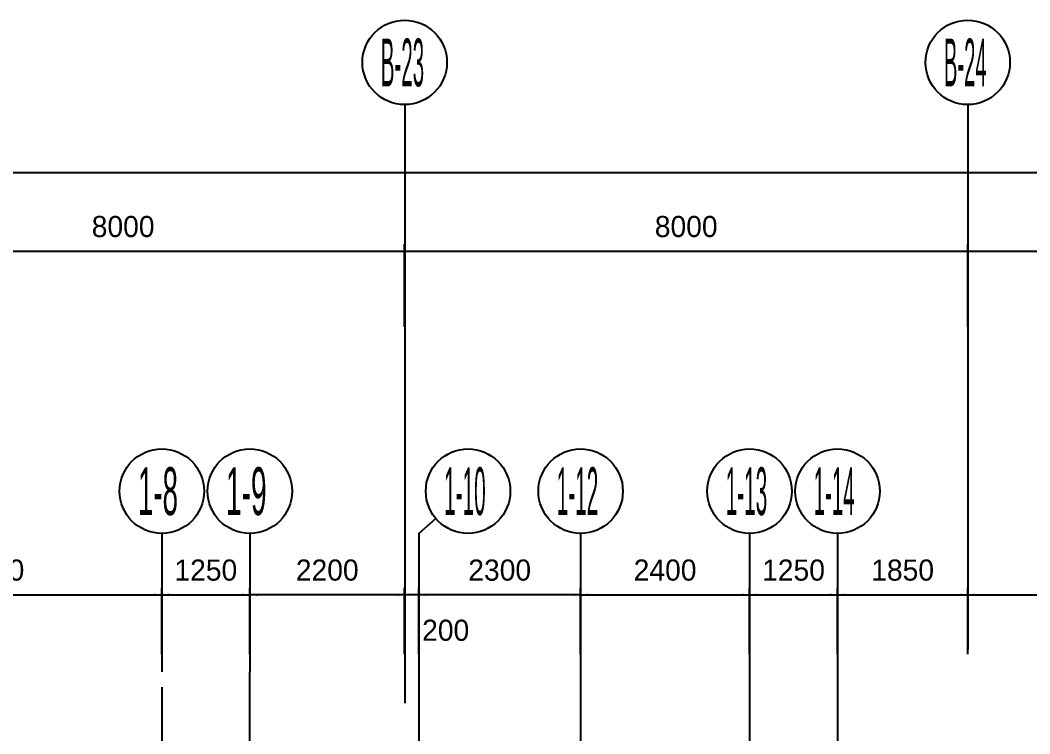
# Model space of a CAD drawing. Extents: x 19107 to 699106, y -67310 to 245688.
# Drawn here: x 621296 to 635640, y 233378 to 243519 of the extents above; entities that cross this region are included whole.
import ezdxf

# ---------------------------------------------------------------- set-up
doc = ezdxf.new("R2010")
doc.units = 0
doc.header["$LTSCALE"] = 100
doc.header["$MEASUREMENT"] = 0
doc.layers.add('DOTE', color=253, linetype='Continuous')
doc.layers.add('L-AXIS', color=3, linetype='Continuous')
doc.styles.add('hztxt', font='hztxt')
doc.dimstyles.get("Standard").update_dxf_attribs({"dimtxt": 300, "dimasz": 100, "dimexe": 100, "dimexo": 250, "dimgap": 100, "dimtad": 0, "dimtoh": 1, "dimdec": 0, "dimdsep": 46, "dimcen": 0.09, "dimclrt": 7, "dimadec": 0, "dimazin": 0, "dimtfac": 1, "dimtdec": 4, "dimtofl": 0, "dimtmove": 0, "dimatfit": 3, "dimfxl": 1, "dimtolj": 1, "dimtzin": 0, "dimarcsym": 0})

# ---------------------------------------------------------------- blocks, each defined once
blk = doc.blocks.new('*D493')
at = {"layer": 'L-AXIS', "color": 0, "linetype": 'ByBlock', "lineweight": -2}
for p, q in [((494858, 239398), (494858, 241456)), ((656958, 239398), (656958, 241456)), ((494858, 241356), (656958, 241356))]:
    blk.add_line(p, q, dxfattribs=at)
for points in [[(494858, 241356), (494958, 241372), (494958, 241339)], [(656958, 241356), (656858, 241339), (656858, 241372)]]:
    blk.add_solid(points, dxfattribs=at)
at = {"layer": 'L-AXIS', "color": 7, "linetype": 'Continuous', "lineweight": -2, "insert": (548151, 241706), "char_height": 300, "width": 1106.67, "attachment_point": 5, "style": 'hztxt'}
blk.add_mtext('162100', dxfattribs=at)
blk = doc.blocks.new('*D4650')
at = {"layer": 'L-AXIS', "color": 0, "linetype": 'ByBlock', "lineweight": -2}
for p, q in [((632908, 234511), (632908, 235453)), ((634758, 234511), (634758, 235453)), ((632908, 235353), (634758, 235353))]:
    blk.add_line(p, q, dxfattribs=at)
for points in [[(632908, 235353), (633008, 235370), (633008, 235337)], [(634758, 235353), (634658, 235337), (634658, 235370)]]:
    blk.add_solid(points, dxfattribs=at)
at = {"layer": 'L-AXIS', "color": 7, "linetype": 'Continuous', "lineweight": -2, "insert": (633833, 235703), "char_height": 300, "width": 690, "attachment_point": 5, "style": 'hztxt'}
blk.add_mtext('1850', dxfattribs=at)
blk = doc.blocks.new('*D4265')
at = {"layer": 'L-AXIS', "color": 0, "linetype": 'ByBlock', "lineweight": -2}
for p, q in [((626758, 239163), (626758, 240335)), ((634758, 239163), (634758, 240335)), ((626758, 240235), (634758, 240235))]:
    blk.add_line(p, q, dxfattribs=at)
for points in [[(626758, 240235), (626858, 240251), (626858, 240218)], [(634758, 240235), (634658, 240218), (634658, 240251)]]:
    blk.add_solid(points, dxfattribs=at)
at = {"layer": 'L-AXIS', "color": 7, "linetype": 'Continuous', "lineweight": -2, "insert": (630758, 240585), "char_height": 300, "width": 780, "attachment_point": 5, "style": 'hztxt'}
blk.add_mtext('8000', dxfattribs=at)
blk = doc.blocks.new('_AXISO')
blk.add_circle((0, 0), 0.5)
blk = doc.blocks.new('*D2834')
at = {"layer": 'L-AXIS', "color": 0, "linetype": 'ByBlock', "lineweight": -2}
for p, q in [((624558, 234511), (624558, 235453)), ((626758, 234511), (626758, 235453)), ((626758, 235353), (624558, 235353))]:
    blk.add_line(p, q, dxfattribs=at)
for points in [[(624558, 235353), (624658, 235370), (624658, 235337)], [(626758, 235353), (626658, 235337), (626658, 235370)]]:
    blk.add_solid(points, dxfattribs=at)
at = {"layer": 'L-AXIS', "color": 7, "linetype": 'Continuous', "lineweight": -2, "insert": (625658, 235703), "char_height": 300, "width": 780, "attachment_point": 5, "style": 'hztxt'}
blk.add_mtext('2200', dxfattribs=at)
blk = doc.blocks.new('*D3774')
at = {"layer": 'L-AXIS', "color": 0, "linetype": 'ByBlock', "lineweight": -2}
for p, q in [((618508, 234511), (618508, 235453)), ((623308, 234511), (623308, 235453)), ((618508, 235353), (623308, 235353))]:
    blk.add_line(p, q, dxfattribs=at)
for points in [[(618508, 235353), (618608, 235370), (618608, 235337)], [(623308, 235353), (623208, 235337), (623208, 235370)]]:
    blk.add_solid(points, dxfattribs=at)
at = {"layer": 'L-AXIS', "color": 7, "linetype": 'Continuous', "lineweight": -2, "insert": (620908, 235703), "char_height": 300, "width": 790, "attachment_point": 5, "style": 'hztxt'}
blk.add_mtext('4800', dxfattribs=at)
blk = doc.blocks.new('*D3392')
at = {"layer": 'L-AXIS', "color": 0, "linetype": 'ByBlock', "lineweight": -2}
for p, q in [((623308, 234511), (623308, 235453)), ((624558, 234511), (624558, 235453)), ((623308, 235353), (624558, 235353))]:
    blk.add_line(p, q, dxfattribs=at)
for points in [[(623308, 235353), (623408, 235370), (623408, 235337)], [(624558, 235353), (624458, 235337), (624458, 235370)]]:
    blk.add_solid(points, dxfattribs=at)
at = {"layer": 'L-AXIS', "color": 7, "linetype": 'Continuous', "lineweight": -2, "insert": (623933, 235703), "char_height": 300, "width": 690, "attachment_point": 5, "style": 'hztxt'}
blk.add_mtext('1250', dxfattribs=at)
blk = doc.blocks.new('*D1703')
at = {"layer": 'L-AXIS', "color": 0, "linetype": 'ByBlock', "lineweight": -2}
for p, q in [((629258, 234511), (629258, 235453)), ((631658, 234511), (631658, 235453)), ((629258, 235353), (631658, 235353))]:
    blk.add_line(p, q, dxfattribs=at)
for points in [[(629258, 235353), (629358, 235370), (629358, 235337)], [(631658, 235353), (631558, 235337), (631558, 235370)]]:
    blk.add_solid(points, dxfattribs=at)
at = {"layer": 'L-AXIS', "color": 7, "linetype": 'Continuous', "lineweight": -2, "insert": (630458, 235703), "char_height": 300, "width": 785, "attachment_point": 5, "style": 'hztxt'}
blk.add_mtext('2400', dxfattribs=at)
blk = doc.blocks.new('*D1328')
at = {"layer": 'L-AXIS', "color": 0, "linetype": 'ByBlock', "lineweight": -2}
for p, q in [((626958, 234511), (626958, 235453)), ((629258, 234511), (629258, 235453)), ((629258, 235353), (626958, 235353))]:
    blk.add_line(p, q, dxfattribs=at)
for points in [[(626958, 235353), (627058, 235370), (627058, 235337)], [(629258, 235353), (629158, 235337), (629158, 235370)]]:
    blk.add_solid(points, dxfattribs=at)
at = {"layer": 'L-AXIS', "color": 7, "linetype": 'Continuous', "lineweight": -2, "insert": (628108, 235703), "char_height": 300, "width": 780, "attachment_point": 5, "style": 'hztxt'}
blk.add_mtext('2300', dxfattribs=at)
blk = doc.blocks.new('*D2283')
at = {"layer": 'L-AXIS', "color": 0, "linetype": 'ByBlock', "lineweight": -2}
for p, q in [((626758, 234511), (626758, 235453)), ((626958, 234511), (626958, 235453)), ((627158, 235353), (626558, 235353))]:
    blk.add_line(p, q, dxfattribs=at)
for points in [[(626758, 235353), (626658, 235337), (626658, 235370)], [(626958, 235353), (627058, 235370), (627058, 235337)]]:
    blk.add_solid(points, dxfattribs=at)
at = {"layer": 'L-AXIS', "color": 7, "linetype": 'Continuous', "lineweight": -2, "insert": (627341, 234848), "char_height": 300, "width": 566.67, "attachment_point": 5, "style": 'hztxt'}
blk.add_mtext('200', dxfattribs=at)
blk = doc.blocks.new('*D1910')
at = {"layer": 'L-AXIS', "color": 0, "linetype": 'ByBlock', "lineweight": -2}
for p, q in [((631658, 234511), (631658, 235453)), ((632908, 234511), (632908, 235453)), ((631658, 235353), (632908, 235353))]:
    blk.add_line(p, q, dxfattribs=at)
for points in [[(631658, 235353), (631758, 235370), (631758, 235337)], [(632908, 235353), (632808, 235337), (632808, 235370)]]:
    blk.add_solid(points, dxfattribs=at)
at = {"layer": 'L-AXIS', "color": 7, "linetype": 'Continuous', "lineweight": -2, "insert": (632283, 235703), "char_height": 300, "width": 690, "attachment_point": 5, "style": 'hztxt'}
blk.add_mtext('1250', dxfattribs=at)
blk = doc.blocks.new('*D122')
at = {"layer": 'L-AXIS', "color": 0, "linetype": 'ByBlock', "lineweight": -2}
for p, q in [((618758, 239163), (618758, 240335)), ((626758, 239163), (626758, 240335)), ((618758, 240235), (626758, 240235))]:
    blk.add_line(p, q, dxfattribs=at)
for points in [[(618758, 240235), (618858, 240251), (618858, 240218)], [(626758, 240235), (626658, 240218), (626658, 240251)]]:
    blk.add_solid(points, dxfattribs=at)
at = {"layer": 'L-AXIS', "color": 7, "linetype": 'Continuous', "lineweight": -2, "insert": (622758, 240585), "char_height": 300, "width": 780, "attachment_point": 5, "style": 'hztxt'}
blk.add_mtext('8000', dxfattribs=at)
blk = doc.blocks.new('*D2811')
at = {"layer": 'L-AXIS', "color": 0, "linetype": 'ByBlock', "lineweight": -2}
for p, q in [((634758, 234511), (634758, 235453)), ((637708, 234511), (637708, 235453)), ((634758, 235353), (637708, 235353))]:
    blk.add_line(p, q, dxfattribs=at)
for points in [[(634758, 235353), (634858, 235370), (634858, 235337)], [(637708, 235353), (637608, 235337), (637608, 235370)]]:
    blk.add_solid(points, dxfattribs=at)
at = {"layer": 'L-AXIS', "color": 7, "linetype": 'Continuous', "lineweight": -2, "insert": (636233, 235703), "char_height": 300, "width": 775, "attachment_point": 5, "style": 'hztxt'}
blk.add_mtext('2950', dxfattribs=at)
blk = doc.blocks.new('*D770')
at = {"layer": 'L-AXIS', "color": 0, "linetype": 'ByBlock', "lineweight": -2}
for p, q in [((634758, 239163), (634758, 240335)), ((640658, 239163), (640658, 240335)), ((634758, 240235), (640658, 240235))]:
    blk.add_line(p, q, dxfattribs=at)
for points in [[(634758, 240235), (634858, 240251), (634858, 240218)], [(640658, 240235), (640558, 240218), (640558, 240251)]]:
    blk.add_solid(points, dxfattribs=at)
at = {"layer": 'L-AXIS', "color": 7, "linetype": 'Continuous', "lineweight": -2, "insert": (637708, 240585), "char_height": 300, "width": 775, "attachment_point": 5, "style": 'hztxt'}
blk.add_mtext('5900', dxfattribs=at)

msp = doc.modelspace()

# ---------------------------------------------------------------- linework, layer by layer
at = {"layer": 'DOTE'}
for p, q in [((626758.1, 238913.1), (626758.1, 233815.4)), ((634758.1, 238913.1), (634758.1, 234579.5)), ((624558.1, 225237.9), (624558.1, 234260.7)), ((626958.1, 234260.7), (626958.1, 226637.9)), ((629258.1, 234260.7), (629258.1, 226637.9)), ((631658.1, 234260.7), (631658.1, 225237.9)), ((632908.1, 234260.7), (632908.1, 216466.5)), ((623308.1, 234041.4), (623308.1, 216247.2))]:
    msp.add_line(p, q, dxfattribs=at)
at = {"layer": 'L-AXIS'}
for p, q in [((626758.1, 242318.6), (626758.1, 238913.1)), ((626758.1, 242318.6), (626758.1, 238913.1)), ((626758.1, 242318.6), (626758.1, 238913.1)), ((634758.1, 242318.6), (634758.1, 238913.1)), ((634758.1, 242318.6), (634758.1, 238913.1)), ((634758.1, 242318.6), (634758.1, 238913.1)), ((626958.1, 236226.3), (627202.5, 236435.8)), ((623308.1, 236226.3), (623308.1, 234260.7)), ((624558.1, 236226.3), (624558.1, 234260.7)), ((626958.1, 236226.3), (626958.1, 234260.7)), ((629258.1, 236226.3), (629258.1, 234260.7)), ((631658.1, 236226.3), (631658.1, 234260.7)), ((632908.1, 236226.3), (632908.1, 234260.7))]:
    msp.add_line(p, q, dxfattribs=at)

# ---------------------------------------------------------------- block references
ref = msp.add_blockref('_AXISO', (626758.1, 242918.6), dxfattribs=dict(at, xscale=1199.999999999997, yscale=1200, rotation=359.9996457873818))
ref.add_attrib('A', 'B-23', (626418.7, 242579.2), dxfattribs={"height": 678.82, "style": 'hztxt', "width": 0.320988})
ref = msp.add_blockref('_AXISO', (634758.1, 242918.6), dxfattribs=dict(at, xscale=1199.999999999997, yscale=1200, rotation=359.9996457873818))
ref.add_attrib('A', 'B-24', (634418.7, 242579.2), dxfattribs={"height": 678.82, "style": 'hztxt', "width": 0.317073})
ref = msp.add_blockref('_AXISO', (623308.1, 236826.3), dxfattribs=dict(at, xscale=1199.999999999997, yscale=1200, rotation=359.9996457873818))
ref.add_attrib('A', '1-8', (622968.7, 236486.9), dxfattribs={"height": 678.82, "style": 'hztxt', "width": 0.433333})
ref = msp.add_blockref('_AXISO', (624558.1, 236826.3), dxfattribs=dict(at, xscale=1199.999999999997, yscale=1200, rotation=359.9996457873818))
ref.add_attrib('A', '1-9', (624218.7, 236486.9), dxfattribs={"height": 678.82, "style": 'hztxt', "width": 0.440678})
ref = msp.add_blockref('_AXISO', (627658.1, 236826.3), dxfattribs=dict(at, xscale=1199.999999999997, yscale=1200, rotation=359.9996457873818))
ref.add_attrib('A', '1-10', (627318.7, 236486.9), dxfattribs={"height": 678.82, "style": 'hztxt', "width": 0.325})
ref = msp.add_blockref('_AXISO', (629258.1, 236826.3), dxfattribs=dict(at, xscale=1199.999999999997, yscale=1200, rotation=359.9996457873818))
ref.add_attrib('A', '1-12', (628918.7, 236486.9), dxfattribs={"height": 678.82, "style": 'hztxt', "width": 0.325})
ref = msp.add_blockref('_AXISO', (631658.1, 236826.3), dxfattribs=dict(at, xscale=1199.999999999997, yscale=1200, rotation=359.9996457873818))
ref.add_attrib('A', '1-13', (631318.7, 236486.9), dxfattribs={"height": 678.82, "style": 'hztxt', "width": 0.325})
ref = msp.add_blockref('_AXISO', (632908.1, 236826.3), dxfattribs=dict(at, xscale=1199.999999999997, yscale=1200, rotation=359.9996457873818))
ref.add_attrib('A', '1-14', (632568.7, 236486.9), dxfattribs={"height": 678.82, "style": 'hztxt', "width": 0.320988})

# ---------------------------------------------------------------- dimensions: what is measured, and where the dimension line sits
for base, p1, p2, picture, middle in [((656958.1, 241355.5), (494858.1, 239148.3), (656958.1, 239148.3), '*D493', (548150.6, 241705.5)), ((626758.1, 240234.6), (618758.1, 238913.1), (626758.1, 238913.1), '*D122', (622758.1, 240584.6)), ((634758.1, 240234.6), (626758.1, 238913.1), (634758.1, 238913.1), '*D4265', (630758.1, 240584.6)), ((640658.1, 240234.6), (634758.1, 238913.1), (640658.1, 238913.1), '*D770', (637708.1, 240584.6)), ((623308.1, 235353.2), (618508.1, 234260.7), (623308.1, 234260.7), '*D3774', (620908.1, 235703.2)), ((624558.1, 235353.2), (623308.1, 234260.7), (624558.1, 234260.7), '*D3392', (623933.1, 235703.2)), ((631658.1, 235353.2), (629258.1, 234260.7), (631658.1, 234260.7), '*D1703', (630458.1, 235703.2)), ((632908.1, 235353.2), (631658.1, 234260.7), (632908.1, 234260.7), '*D1910', (632283.1, 235703.2)), ((634758.1, 235353.2), (632908.1, 234260.7), (634758.1, 234260.7), '*D4650', (633833.1, 235703.2)), ((637708.1, 235353.2), (634758.1, 234260.7), (637708.1, 234260.7), '*D2811', (636233.1, 235703.2))]:
    dim = msp.add_linear_dim(base=base, p1=p1, p2=p2, dimstyle='Standard', dxfattribs=at)
    dim.commit()
    dim.dimension.update_dxf_attribs({"geometry": picture, "text_midpoint": middle})
for base, p1, p2, picture, middle in [((624558.1, 235353.2), (626758.1, 234260.7), (624558.1, 234260.7), '*D2834', (625658.1, 235703.2)), ((626958.1, 235353.2), (629258.1, 234260.7), (626958.1, 234260.7), '*D1328', (628108.1, 235703.2)), ((626758.1, 235353.2), (626958.1, 234260.7), (626758.1, 234260.7), '*D2283', (626858.1, 234847.9))]:
    dim = msp.add_linear_dim(base=base, p1=p1, p2=p2, angle=180, dimstyle='Standard', dxfattribs=at)
    dim.commit()
    dim.dimension.update_dxf_attribs({"geometry": picture, "text_midpoint": middle})

doc.saveas('drawing.dxf')
